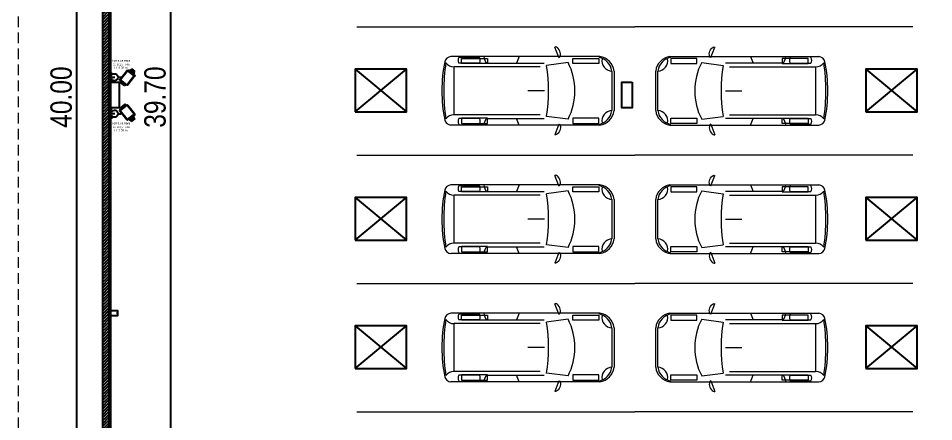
# Model space of a CAD drawing. Header units: millimetres. Extents: x 6085 to 6497, y 3307 to 3415.
# Drawn here: x 6331.96 to 6353.37, y 3348.04 to 3357.47 of the extents above; entities that cross this region are included whole.
import ezdxf

# ---------------------------------------------------------------- set-up
doc = ezdxf.new("R2010")
doc.units = ezdxf.units.MM
doc.linetypes.add('CONTIN', pattern=[0])
doc.linetypes.add('HIDDEN', pattern=[0.375, 0.25, -0.125])
for name, color, linetype in [('00-Muros', 252, 'Continuous'), ('02-Instalación eléctrica', 10, 'Continuous'), ('EQ - Pallets', 253, 'Continuous'), ('Inst camaras', 80, 'Continuous'), ('Inst elec tomas', 10, 'CONTIN')]:
    doc.layers.add(name, color=color, linetype=linetype)
doc.layers.add('000 - EQUIPAMIENTO', color=251, linetype='Continuous', lineweight=0, true_color=0x6b6b6b)
doc.layers.add('000 ALE LINEA DE CALLES', color=252, linetype='Continuous', lineweight=9)
doc.layers.add('Contorno', color=2, linetype='Continuous', lineweight=0)
doc.styles.get("Standard").update_dxf_attribs({"font": 'lucon.TTF'})
doc.styles.add('Swis-200', font='swissc.ttf', dxfattribs={"height": 0.5})
doc.dimstyles.new('Swis-200', dxfattribs={"dimtxt": 0.5, "dimasz": 0.2, "dimexe": 0.3, "dimexo": 0, "dimgap": 0.1, "dimtad": 1, "dimzin": 4, "dimdsep": 46, "dimtxsty": 'Swis-200', "dimblk": 'ARCHTICK', "dimcen": 0.09, "dimclrd": 256, "dimazin": 0, "dimtfac": 1, "dimtofl": 0, "dimtmove": 1, "dimatfit": 0, "dimldrblk": 'ARCHTICK', "dimfxl": 1, "dimtolj": 1, "dimtzin": 0, "dimarcsym": 0})

# ---------------------------------------------------------------- blocks, each defined once
blk = doc.blocks.new('_ArchTick')
at = {"color": 0, "linetype": 'ByBlock', "const_width": 0.15}
blk.add_lwpolyline([(-0.5, -0.5), (0.5, 0.5)], dxfattribs=at)
blk = doc.blocks.new('*D62')
at = {"color": 0, "lineweight": -2, "ltscale": 0.1}
for p, q in [((6333.92775, 3375.632039), (6333.021965, 3375.632039)), ((6333.92775, 3335.632039), (6333.021965, 3335.632039))]:
    blk.add_line(p, q, dxfattribs=at)
at = {"lineweight": -2, "ltscale": 0.1}
blk.add_line((6333.321965, 3375.632039), (6333.321965, 3335.632039), dxfattribs=at)
at = {"layer": 'Defpoints', "color": 0, "ltscale": 0.1}
for p in [(6333.92775, 3375.632039), (6333.321965, 3335.632039), (6333.92775, 3335.632039)]:
    blk.add_point(p, dxfattribs=at)
at = {"lineweight": -2, "ltscale": 0.1, "xscale": 0.2, "yscale": 0.2, "zscale": 0.2}
for p, rotation in [((6333.321965, 3375.632039), 90), ((6333.321965, 3335.632039), 270)]:
    blk.add_blockref('_ArchTick', p, dxfattribs=dict(at, rotation=rotation))
at = {"color": 0, "ltscale": 0.1, "insert": (6332.965633, 3355.632039), "char_height": 0.5, "attachment_point": 5, "rotation": 90, "style": 'Swis-200'}
blk.add_mtext('\\A1;40.00', dxfattribs=at)
blk = doc.blocks.new('*D71')
at = {"color": 0, "lineweight": -2, "ltscale": 0.1}
for p, q in [((6335.128773, 3375.482039), (6335.817041, 3375.482039)), ((6335.128773, 3335.782039), (6335.817041, 3335.782039))]:
    blk.add_line(p, q, dxfattribs=at)
at = {"lineweight": -2, "ltscale": 0.1}
blk.add_line((6335.517041, 3375.482039), (6335.517041, 3335.782039), dxfattribs=at)
at = {"layer": 'Defpoints', "color": 0, "ltscale": 0.1}
for p in [(6335.128773, 3375.482039), (6335.128773, 3335.782039), (6335.517041, 3335.782039)]:
    blk.add_point(p, dxfattribs=at)
at = {"lineweight": -2, "ltscale": 0.1, "xscale": 0.2, "yscale": 0.2, "zscale": 0.2}
for p, rotation in [((6335.517041, 3375.482039), 90), ((6335.517041, 3335.782039), 270)]:
    blk.add_blockref('_ArchTick', p, dxfattribs=dict(at, rotation=rotation))
at = {"color": 0, "ltscale": 0.1, "insert": (6335.160385, 3355.632039), "char_height": 0.5, "attachment_point": 5, "rotation": 90, "style": 'Swis-200'}
blk.add_mtext('\\A1;39.70', dxfattribs=at)
blk = doc.blocks.new('KANGOO')
for p, q in [((-2.737242, 0.778598), (-2.641047, 1.024974)), ((-3.693404, 0.802572), (-0.209641, 0.802572)), ((-2.95039, 0.663322), (-2.446906, 0.59575)), ((-1.053335, 0.644637), (-2.395262, 0.644637)), ((-1.806992, 0.802572), (-1.748256, 0.644637)), ((-0.87977, 0.644637), (-0.395769, 0.644637)), ((-4.026429, -0.462854), (-4.026429, 0.462854)), ((-3.976895, -0.462854), (-3.976895, 0.462854)), ((-2.301043, 0.56033), (-0.284925, 0.56033)), ((-0.284925, 0.56033), (-0.284925, -0.56033)), ((-2.397163, 0), (-2.010839, 0)), ((-2.95039, -0.663322), (-2.446906, -0.59575)), ((-2.301043, -0.56033), (-0.284925, -0.56033)), ((-3.693404, -0.802572), (-0.209641, -0.802572)), ((-2.737242, -0.778598), (-2.641047, -1.024974)), ((-1.053335, -0.644637), (-2.395262, -0.644637)), ((-1.806992, -0.802572), (-1.748256, -0.644637)), ((-0.87977, -0.644637), (-0.395769, -0.644637)), ((-0.87977, -0.778172), (-0.395769, -0.778172))]:
    blk.add_line(p, q)
for points in [[(-3.668093, 0.64), (-3.060934, 0.64), (-3.060934, 0.76), (-3.668093, 0.76)], [(-1.068093, 0.64), (-0.460934, 0.64), (-0.460934, 0.76), (-1.068093, 0.76)], [(-3.668093, -0.64), (-3.060934, -0.64), (-3.060934, -0.76), (-3.668093, -0.76)], [(-1.068093, -0.64), (-0.460934, -0.64), (-0.460934, -0.76), (-1.068093, -0.76)]]:
    blk.add_lwpolyline(points, close=True)
for centre, radius, start, end in [((-3.636227, 0.413431), 0.39332, 98.358775, 172.781316), ((-3.590371, 0.402664), 0.391182, 102.848735, 171.148873), ((-3.982819, 0.703646), 0.240865, 271.40927, 10.889441), ((-1.670208, 0), 1.441826, 152.609224, 207.390776), ((-1.212605, 0.812641), 0.231499, 313.471147, 357.507289), ((-0.763087, 0.711405), 0.134436, 150.221317, 209.778683), ((-0.512453, 0.711405), 0.134436, 330.221317, 29.778683), ((-0.277682, 0.783297), 0.223085, 268.139402, 325.204357), ((-0.224226, 0.641384), 0.161847, 14.410273, 84.829528), ((-4.475079, 0), 4.429438, 351.483249, 8.516751), ((-3.477162, 0), 3.477162, 348.694533, 11.305467), ((1.182271, 0), 3.67775, 170.677721, 189.322279), ((-3.636227, -0.413431), 0.39332, 187.218684, 261.641225), ((-3.590371, -0.402664), 0.391182, 188.851127, 257.151265), ((-3.982819, -0.703646), 0.240865, 349.110559, 88.59073), ((-0.277682, -0.783297), 0.223085, 34.795643, 91.860598), ((-1.212605, -0.812641), 0.231499, 2.492711, 46.528853), ((-0.763087, -0.711405), 0.134436, 150.221317, 209.778683), ((-0.512453, -0.711405), 0.134436, 330.221317, 29.778683), ((-0.224226, -0.641384), 0.161847, 275.170472, 345.589727)]:
    blk.add_arc(centre, radius, start, end)
at = {"extrusion": (0, 0, -1)}
blk.add_ellipse((-2.689144, 0.901786), major_axis=(-0.048098, -0.123188), ratio=0.551973, start_param=0, end_param=3.141592654, dxfattribs=at)
blk.add_ellipse((-2.689144, -0.901786), major_axis=(-0.048098, 0.123188), ratio=0.551973, start_param=0, end_param=3.141592654)
blk = doc.blocks.new('Clipboard2528')
at = {"layer": 'EQ - Pallets'}
blk.add_lwpolyline([(1.2, 1), (0, 1), (0, 0), (1.2, 0)], close=True, dxfattribs=at)
for points in [[(1.2, 1), (0, 0)], [(1.2, 0), (0, 1)]]:
    blk.add_lwpolyline(points, dxfattribs=at)
blk = doc.blocks.new('ygug')
at = {"layer": 'Inst elec tomas'}
for p, q in [((474.416447, 415.123584), (474.41645, 415.194478)), ((474.416442, 415.033172), (474.416438, 414.963299))]:
    blk.add_line(p, q, dxfattribs=at)
at = {"layer": 'Inst elec tomas', "linetype": 'ByBlock'}
for p, q in [((474.390185, 415.077044), (474.492026, 415.077044)), ((474.568897, 415.078374), (474.635433, 415.078374))]:
    blk.add_line(p, q, dxfattribs=at)
blk.add_arc((474.485968, 415.078374), 0.082928, 213.029465, 146.964383, dxfattribs=at)
blk = doc.blocks.new('aqqs')
at = {"layer": 'Inst camaras'}
for p, q in [((685.322752, 411.401281), (685.230174, 411.296017)), ((685.230482, 411.295746), (685.251733, 411.277057)), ((685.231788, 411.254378), (685.348038, 411.386559)), ((685.234408, 411.23156), (685.427536, 411.061708)), ((685.358671, 411.377207), (685.24247, 411.245082)), ((685.242959, 411.240827), (685.435635, 411.071372)), ((685.373558, 411.388306), (685.249533, 411.247285)), ((685.251733, 411.277057), (685.344311, 411.382321)), ((685.344311, 411.382321), (685.322752, 411.401281)), ((685.348038, 411.386559), (685.358671, 411.377207)), ((685.581101, 411.209502), (685.388425, 411.378957)), ((685.589652, 411.218768), (685.396523, 411.388621)), ((685.426392, 411.345565), (685.412957, 411.357381)), ((685.450502, 411.062023), (685.566752, 411.194204)), ((685.457614, 411.064282), (685.58159, 411.205246)), ((685.468247, 411.05493), (685.457614, 411.064282)), ((685.592272, 411.195951), (685.468247, 411.05493)), ((685.576549, 411.178073), (685.483971, 411.072808)), ((685.484279, 411.072537), (685.505529, 411.053848)), ((685.505529, 411.053848), (685.598107, 411.159112)), ((685.511781, 411.060956), (685.519503, 411.054164)), ((685.519503, 411.054164), (685.592212, 411.136838)), ((685.526367, 411.06197), (685.554938, 411.036842)), ((685.614433, 411.104491), (685.554938, 411.036842)), ((685.598107, 411.159112), (685.576549, 411.178073)), ((685.592212, 411.136838), (685.58449, 411.143629)), ((685.585862, 411.129618), (685.614433, 411.104491))]:
    blk.add_line(p, q, dxfattribs=at)
for centre, radius, start, end in [((685.243413, 411.244154), 0.015482, 138.669027, 234.433615), ((685.244638, 411.243175), 0.002888, 138.669027, 234.433615), ((685.385183, 411.378081), 0.015482, 42.904439, 138.669027), ((685.438877, 411.072247), 0.015482, 222.904439, 318.669027), ((685.579421, 411.207153), 0.002888, 318.669027, 54.433615), ((685.580647, 411.206175), 0.015482, 318.669027, 54.433615)]:
    blk.add_arc(centre, radius, start, end, dxfattribs=at)

msp = doc.modelspace()

# ---------------------------------------------------------------- hatches: boundary and pattern name
at = {"layer": '00-Muros', "ltscale": 0.1}
h = msp.add_hatch(dxfattribs=at)
h.set_pattern_fill('ANSI31', color=256, scale=0.015)
h.set_pattern_definition([(45, (-274.421865, -237.53012), (-0.03367596045, 0.03367596045), [])])
h.paths.add_polyline_path([(6337.256, 3375.482, 0.075578), (6337.246, 3375.632), (6333.928, 3375.632), (6333.928, 3335.632), (6334.198, 3335.632), (6334.198, 3335.782), (6334.078, 3335.782), (6334.078, 3375.482), (6334.318, 3375.482)])

# ---------------------------------------------------------------- linework, layer by layer
for p, q in [((6333.928, 3375.632), (6333.928, 3335.632)), ((6334.078, 3375.482), (6334.078, 3335.782))]:
    msp.add_line(p, q)
at = {"ltscale": 0.1}
for p, q in [((6334.098, 3350.582), (6334.078, 3350.582)), ((6334.278, 3350.582), (6334.258, 3350.582))]:
    msp.add_line(p, q, dxfattribs=at)
for points in [[(6334.318, 3355.982), (6334.318, 3355.382), (6334.078, 3355.382), (6334.078, 3355.982)], [(6346.318, 3355.982), (6346.318, 3355.382), (6346.078, 3355.382), (6346.078, 3355.982)], [(6334.078, 3350.642), (6334.278, 3350.642), (6334.278, 3350.522), (6334.078, 3350.522)]]:
    msp.add_lwpolyline(points, close=True, dxfattribs=at)
at = {"layer": '000 ALE LINEA DE CALLES'}
for p, q in [((6339.879, 3357.278), (6346.379, 3357.278)), ((6352.879, 3357.278), (6346.379, 3357.278)), ((6339.879, 3354.278), (6346.379, 3354.278)), ((6352.879, 3354.278), (6346.379, 3354.278)), ((6339.879, 3351.278), (6346.379, 3351.278)), ((6352.879, 3351.278), (6346.379, 3351.278)), ((6339.879, 3348.278), (6346.379, 3348.278)), ((6352.879, 3348.278), (6346.379, 3348.278))]:
    msp.add_line(p, q, dxfattribs=at)
at = {"layer": '02-Instalación eléctrica', "ltscale": 0.1}
msp.add_lwpolyline([(6334.124, 3375.446), (6357.848, 3375.446), (6357.848, 3335.832), (6334.124, 3335.832)], close=True, dxfattribs=at)
at = {"layer": 'Contorno', "linetype": 'HIDDEN'}
msp.add_line((6331.961, 3387.893), (6331.961, 3315.155), dxfattribs=at)

# ---------------------------------------------------------------- block references
at = {"layer": '000 - EQUIPAMIENTO', "rotation": 180}
for p in [(6341.866, 3355.778), (6341.866, 3352.778), (6341.866, 3349.778)]:
    msp.add_blockref('KANGOO', p, dxfattribs=at)
at = {"layer": '000 - EQUIPAMIENTO'}
for p in [(6350.893, 3355.778), (6350.893, 3352.778), (6350.893, 3349.778)]:
    msp.add_blockref('KANGOO', p, dxfattribs=at)
at = {"layer": 'EQ - Pallets', "linetype": 'Continuous', "rotation": 180}
for p in [(6341.04, 3356.288), (6352.979, 3356.288), (6341.04, 3353.288), (6352.979, 3353.288), (6341.04, 3350.288), (6352.979, 3350.288)]:
    msp.add_blockref('Clipboard2528', p, dxfattribs=at)
at = {"layer": 'Inst camaras', "xscale": -1}
for name, p, rotation in [('aqqs', (5588.305, 3642.572), 189.959123), ('ygug', (5859.724, 3771.174), 180), ('ygug', (5859.724, 3770.322), 180)]:
    msp.add_blockref(name, p, dxfattribs=dict(at, rotation=rotation))
at = {"layer": 'Inst camaras', "rotation": 350.040877}
msp.add_blockref('aqqs', (5588.305, 3068.785), dxfattribs=at)

# ---------------------------------------------------------------- texts
at = {"layer": 'Inst camaras', "color": 2, "char_height": 0.05, "width": 0.75455, "attachment_point": 5}
for insert in [(6334.361, 3356.401), (6334.361, 3354.937)]:
    msp.add_mtext('{\\fArial|b0|i0|c0|p34;Toma camara\\P de seguridad\\PH: 3.00 m}', dxfattribs=dict(at, insert=insert))

# ---------------------------------------------------------------- dimensions: what is measured, and where the dimension line sits
at = {"ltscale": 0.1}
for base, p1, p2, picture, middle in [((6333.322, 3335.632), (6333.928, 3375.632), (6333.928, 3335.632), '*D62', (6332.966, 3355.632)), ((6335.517, 3335.782), (6335.129, 3375.482), (6335.129, 3335.782), '*D71', (6335.16, 3355.632))]:
    dim = msp.add_linear_dim(base=base, p1=p1, p2=p2, angle=90, dimstyle='Swis-200', dxfattribs=at)
    dim.commit()
    dim.dimension.update_dxf_attribs({"geometry": picture, "text_midpoint": middle})

doc.saveas('drawing.dxf')
